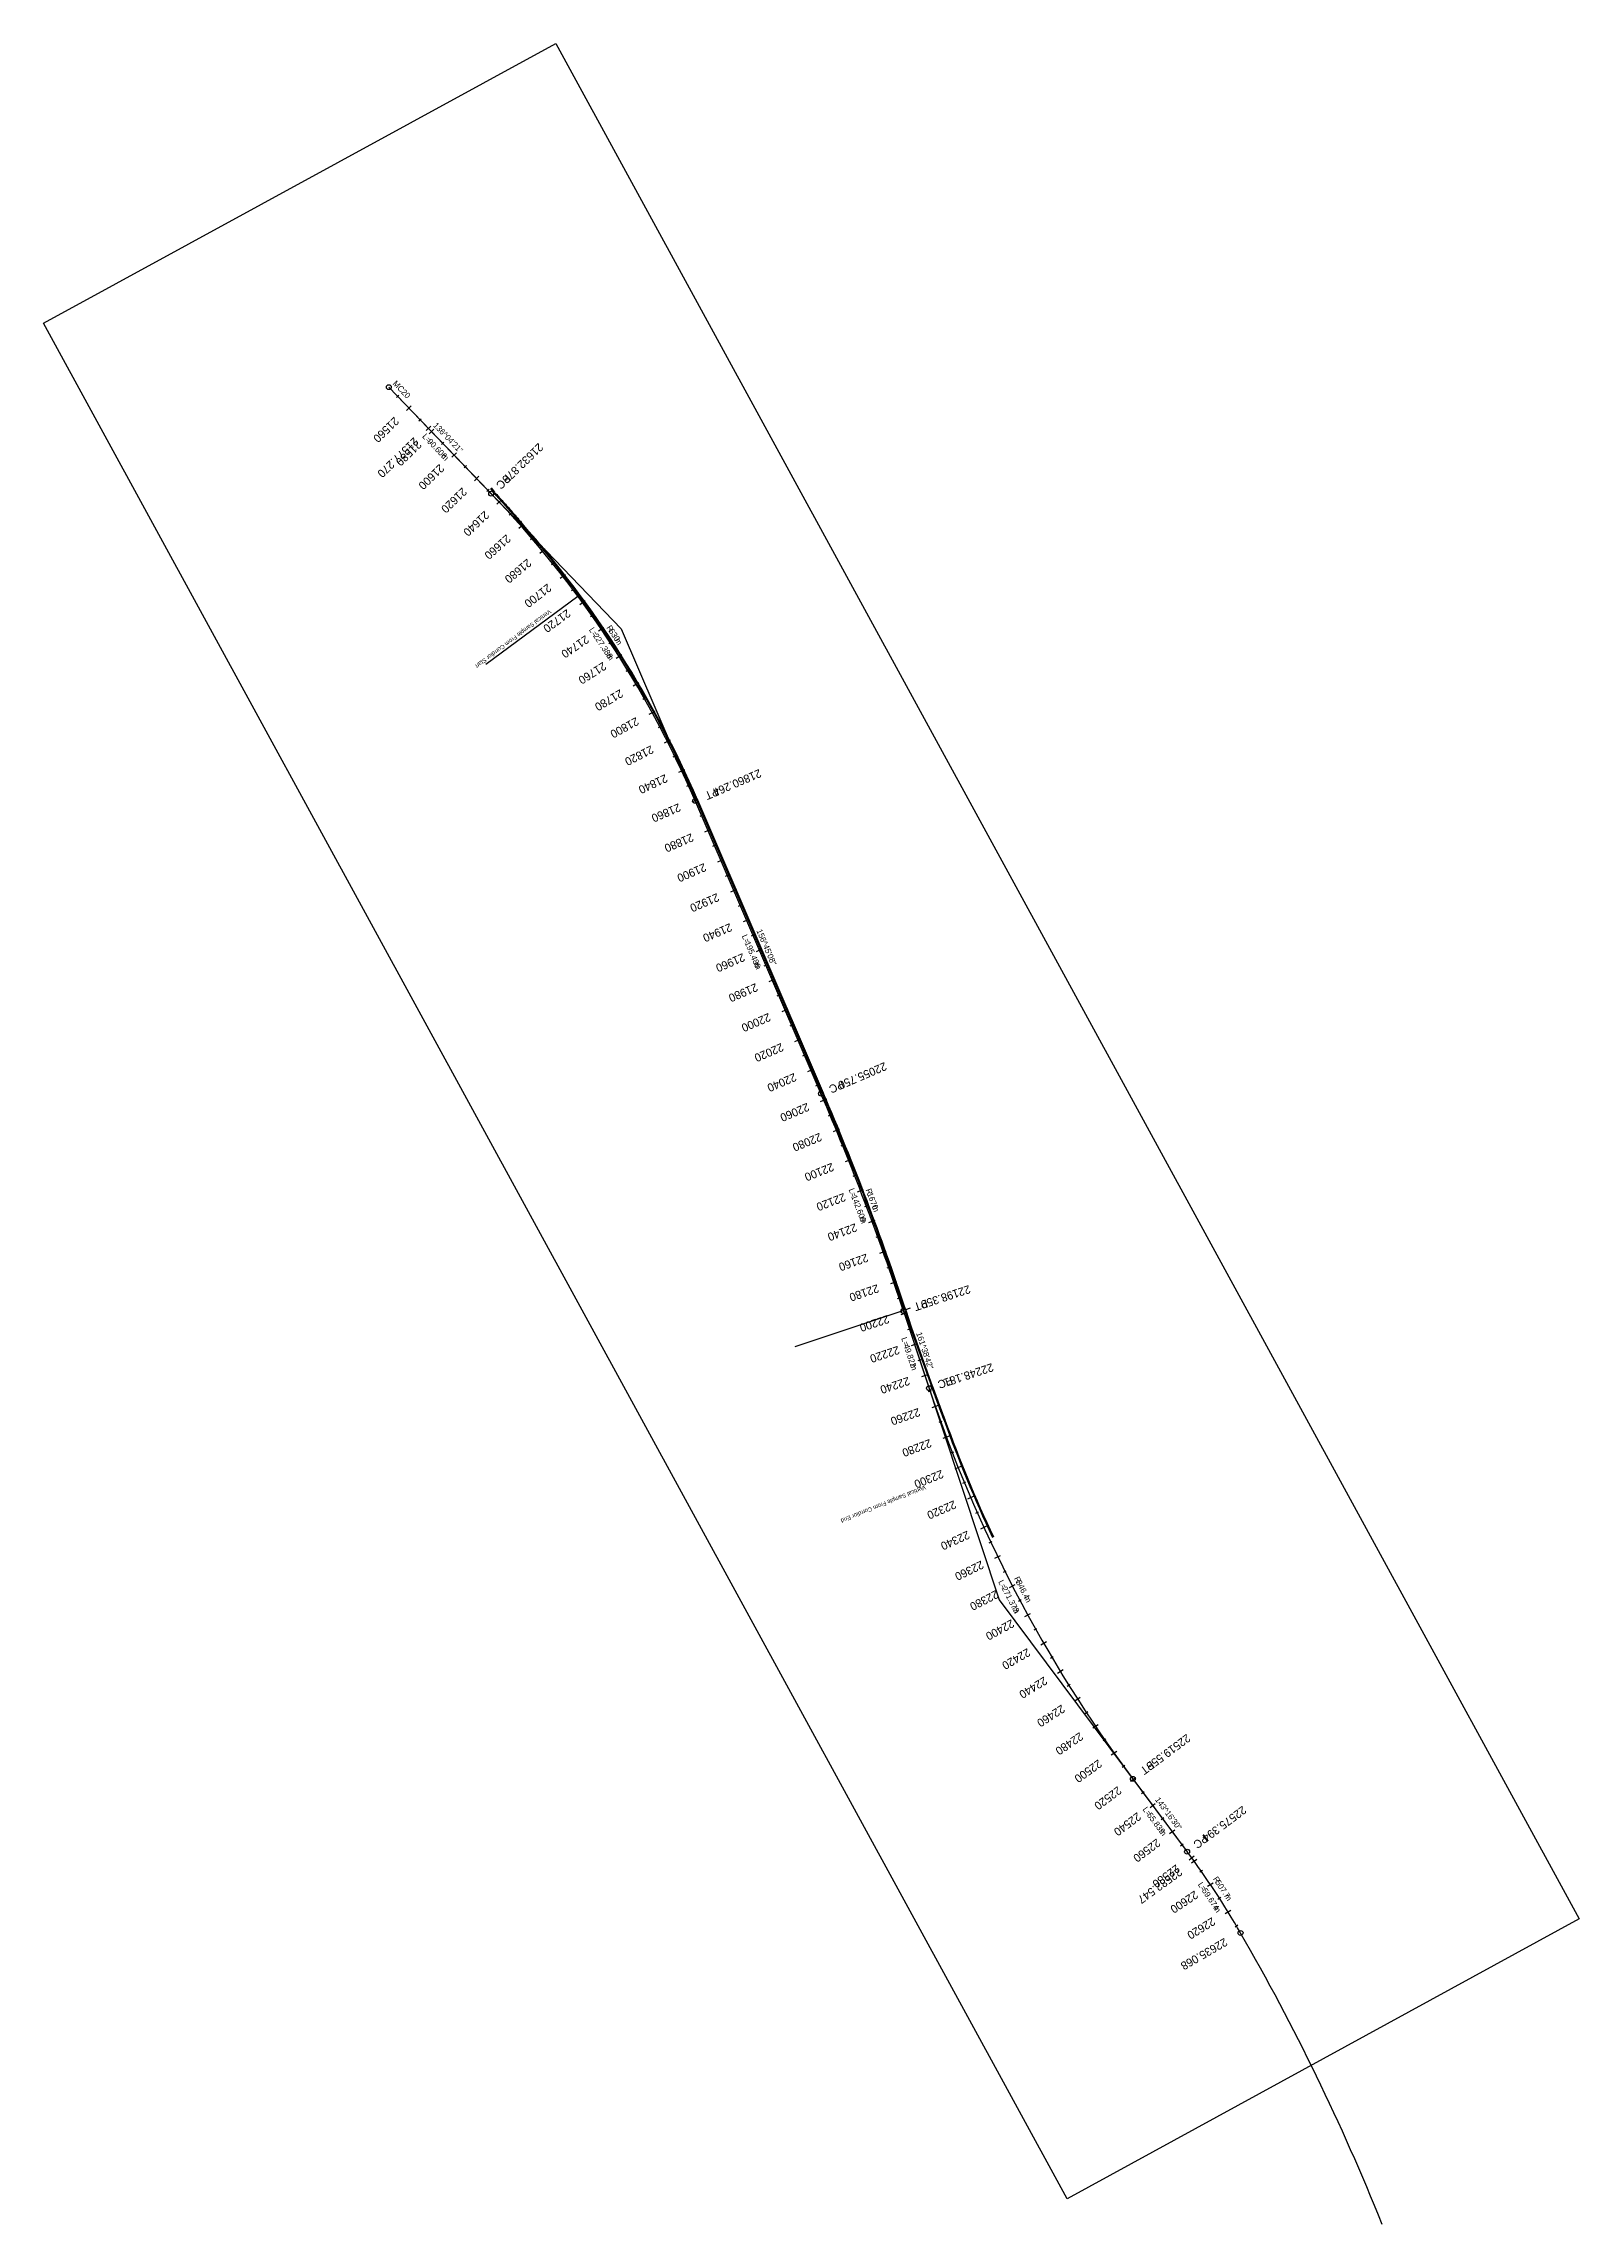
# Model space of a CAD drawing. Extents: x 268260 to 269203, y 5768857 to 5770194.
import ezdxf

# ---------------------------------------------------------------- set-up
doc = ezdxf.new("R2010")
doc.units = 0
for name, color, linetype in [('Default', 7, 'Continuous'), ('GEOM_HA_CONSTRUCTION', 7, 'Continuous'), ('GEOM_HA_ROAD', 7, 'Continuous'), ('GEOM_HA_ROAD_SYM_CH_MAJOR', 7, 'Continuous'), ('GEOM_HA_ROAD_SYM_CH_MINOR', 7, 'Continuous'), ('GEOM_HA_ROAD_SYM_TANGENT', 7, 'Continuous'), ('GEOM_HA_ROAD_TEXT_ALIGN_NAME', 7, 'Continuous'), ('GEOM_HA_ROAD_TEXT_CH_MAJOR', 7, 'Continuous'), ('GEOM_HA_ROAD_TEXT_CH_TANGENT', 7, 'Continuous'), ('GEOM_HA_ROAD_TEXT_LINE_BEARING', 7, 'Continuous'), ('GEOM_HA_ROAD_TEXT_LINE_LENGTH', 7, 'Continuous'), ('GEOM_HA_ROAD_TEXT_RADIUS', 7, 'Continuous'), ('GEOM_HA_ROAD_TEXT_RADIUS_LENGTH', 7, 'Continuous'), ('GEOM_VA_CONSTRUCTION', 7, 'Continuous'), ('GEOM_VA_ROAD', 7, 'Continuous')]:
    doc.layers.add(name, color=color, linetype=linetype)

msp = doc.modelspace()

# ---------------------------------------------------------------- linework, layer by layer
at = {"layer": 'Default'}
msp.add_lwpolyline([(268574.6, 5770194.4), (269202.5, 5769044.3), (268888.3, 5768872.7), (268260.4, 5770022.9)], close=True, dxfattribs=at)
at = {"layer": 'GEOM_HA_CONSTRUCTION'}
for p, q in [((268472.2, 5769983.7), (268614.8, 5769835.6)), ((268534.5, 5769921.6), (268536.5, 5769918.9)), ((268535, 5769922), (268537, 5769919.4)), ((268538.1, 5769918.2), (268538.1, 5769918.1)), ((268538.1, 5769918.1), (268538.1, 5769918.1)), ((268614.8, 5769835.6), (268765.5, 5769484.8)), ((268661, 5769730.4), (268738.1, 5769550.8)), ((268661.6, 5769730.6), (268738.7, 5769551)), ((268765.5, 5769484.8), (268846.7, 5769239.9)), ((268788.8, 5769417.4), (268792.1, 5769407.3)), ((268789.4, 5769417.6), (268792.7, 5769407.5)), ((268792.1, 5769407.3), (268805.2, 5769370.4)), ((268792.7, 5769407.5), (268805.8, 5769370.6)), ((268813.3, 5769350.4), (268813.3, 5769350.4)), ((268813.3, 5769350.4), (268813.3, 5769350.4)), ((268846.7, 5769239.9), (268961.9, 5769085.5))]:
    msp.add_line(p, q, dxfattribs=at)
for centre, radius, start, end in [((268081.3, 5769481.3), 630, 23.2476, 43.9276), ((268081.3, 5769481.3), 631.4, 43.7172, 43.8719), ((268081.3, 5769481.3), 632, 43.7172, 43.868), ((268081.3, 5769481.3), 630.9, 23.2476, 41.5345), ((268081.3, 5769481.3), 631.5, 23.2476, 41.534), ((267202.9, 5768891.2), 1670, 18.3549, 23.2476), ((267202.9, 5768891.2), 1670.9, 18.3549, 23.2476), ((267202.9, 5768891.2), 1671.5, 18.3549, 23.2476), ((269607, 5769636.4), 846.4, 198.3549, 216.7251), ((269607, 5769636.4), 844.2, 199.8147, 205.1009), ((269607, 5769636.4), 843.6, 199.8147, 205.1009), ((268555, 5768781.9), 507.7, 29.9906, 36.7251), ((267782.4, 5768336), 1399.7, 21.8494, 29.9906), ((267782.4, 5768336), 1399.7, 21.8494, 29.9906)]:
    msp.add_arc(centre, radius, start, end, dxfattribs=at)
for points, degree in [([(268537.6, 5769917.7), (268537.8, 5769917.5), (268538.3, 5769917), (268539.3, 5769915.9), (268540.1, 5769915.1), (268540.9, 5769914.2), (268541.7, 5769913.3), (268542.5, 5769912.4), (268543.3, 5769911.5), (268544.1, 5769910.6), (268544.9, 5769909.7), (268545.7, 5769908.8), (268546.5, 5769907.9), (268547.3, 5769907), (268548.1, 5769906.1), (268548.9, 5769905.2), (268549.6, 5769904.2), (268550.4, 5769903.3), (268551.2, 5769902.4), (268552, 5769901.5), (268552.9, 5769900.5), (268553.4, 5769899.9), (268553.6, 5769899.7)], 2), ([(268538.1, 5769918.1), (268538.3, 5769918), (268538.8, 5769917.4), (268539.8, 5769916.3), (268540.5, 5769915.5), (268541.4, 5769914.6), (268542.2, 5769913.7), (268543, 5769912.8), (268543.8, 5769911.9), (268544.6, 5769911), (268545.4, 5769910.1), (268546.2, 5769909.2), (268547, 5769908.3), (268547.8, 5769907.4), (268548.5, 5769906.5), (268549.3, 5769905.6), (268550.1, 5769904.7), (268550.9, 5769903.8), (268551.7, 5769902.8), (268552.4, 5769902), (268553.4, 5769900.9), (268553.9, 5769900.3), (268554, 5769900.1)], 3), ([(268805.2, 5769370.4), (268805.3, 5769370.2), (268805.5, 5769369.5), (268806, 5769368.3), (268806.3, 5769367.3), (268806.7, 5769366.3), (268807.1, 5769365.3), (268807.4, 5769364.3), (268807.8, 5769363.3), (268808.2, 5769362.3), (268808.5, 5769361.3), (268808.9, 5769360.3), (268809.3, 5769359.3), (268809.7, 5769358.2), (268810, 5769357.2), (268810.4, 5769356.2), (268810.8, 5769355.2), (268811.2, 5769354.2), (268811.6, 5769353.2), (268811.9, 5769352.2), (268812.4, 5769351), (268812.6, 5769350.4), (268812.7, 5769350.2)], 2), ([(268805.8, 5769370.6), (268805.9, 5769370.4), (268806.1, 5769369.7), (268806.6, 5769368.5), (268806.9, 5769367.6), (268807.3, 5769366.5), (268807.7, 5769365.5), (268808, 5769364.5), (268808.4, 5769363.5), (268808.8, 5769362.5), (268809.1, 5769361.5), (268809.5, 5769360.5), (268809.9, 5769359.5), (268810.3, 5769358.5), (268810.6, 5769357.5), (268811, 5769356.5), (268811.4, 5769355.4), (268811.8, 5769354.4), (268812.1, 5769353.4), (268812.5, 5769352.5), (268813, 5769351.3), (268813.2, 5769350.6), (268813.3, 5769350.4)], 2)]:
    msp.add_open_spline(points, degree=degree, dxfattribs=at)
at = {"layer": 'GEOM_HA_ROAD'}
for p, q in [((268472.2, 5769983.7), (268535, 5769918.4)), ((268660.1, 5769730), (268737.3, 5769550.4)), ((268787.9, 5769417.1), (268803.6, 5769369.8)), ((268928.6, 5769130.2), (268961.9, 5769085.5))]:
    msp.add_line(p, q, dxfattribs=at)
for centre, radius, start, end in [((268081.3, 5769481.3), 630, 23.2476, 43.9276), ((267202.9, 5768891.2), 1670, 18.3549, 23.2476), ((269607, 5769636.4), 846.4, 198.3549, 216.7251), ((268555, 5768781.9), 507.7, 29.9906, 36.7251)]:
    msp.add_arc(centre, radius, start, end, dxfattribs=at)
at = {"layer": 'GEOM_HA_ROAD_SYM_CH_MAJOR'}
for p, q in [((268483, 5769969.5), (268485.9, 5769972.3)), ((268495, 5769957.1), (268497.9, 5769959.8)), ((268496.9, 5769955.1), (268499.8, 5769957.9)), ((268510.8, 5769940.7), (268513.7, 5769943.5)), ((268524.7, 5769926.3), (268527.5, 5769929.1)), ((268538.5, 5769911.9), (268541.4, 5769914.6)), ((268551.9, 5769897.2), (268554.9, 5769899.8)), ((268564.9, 5769882), (268568, 5769884.6)), ((268577.4, 5769866.5), (268580.5, 5769868.9)), ((268589.3, 5769850.5), (268592.6, 5769852.9)), ((268600.8, 5769834.2), (268604.1, 5769836.4)), ((268611.7, 5769817.5), (268615.1, 5769819.7)), ((268622.1, 5769800.5), (268625.6, 5769802.6)), ((268632, 5769783.2), (268635.5, 5769785.1)), ((268641.3, 5769765.6), (268644.9, 5769767.4)), ((268650, 5769747.7), (268653.7, 5769749.3)), ((268658.2, 5769729.5), (268661.9, 5769731)), ((268666.1, 5769711.1), (268669.8, 5769712.7)), ((268674, 5769692.7), (268677.7, 5769694.3)), ((268681.9, 5769674.3), (268685.6, 5769675.9)), ((268689.8, 5769656), (268693.4, 5769657.5)), ((268697.7, 5769637.6), (268701.3, 5769639.2)), ((268705.6, 5769619.2), (268709.2, 5769620.8)), ((268713.5, 5769600.8), (268717.1, 5769602.4)), ((268721.3, 5769582.5), (268725, 5769584)), ((268729.2, 5769564.1), (268732.9, 5769565.7)), ((268737.1, 5769545.7), (268740.8, 5769547.3)), ((268744.9, 5769527.3), (268748.6, 5769528.8)), ((268752.4, 5769508.8), (268756.1, 5769510.3)), ((268759.6, 5769490.2), (268763.4, 5769491.6)), ((268766.7, 5769471.5), (268770.5, 5769472.9)), ((268773.5, 5769452.7), (268777.3, 5769454.1)), ((268780.2, 5769433.9), (268783.9, 5769435.2)), ((268786.5, 5769414.9), (268790.3, 5769416.2)), ((268792.8, 5769396), (268796.6, 5769397.2)), ((268799.1, 5769377), (268802.9, 5769378.2)), ((268805.5, 5769358), (268809.3, 5769359.3)), ((268812.3, 5769339.1), (268816.1, 5769340.5)), ((268819.6, 5769320.4), (268823.3, 5769321.9)), ((268827.3, 5769301.9), (268830.9, 5769303.5)), ((268835.4, 5769283.6), (268839, 5769285.3)), ((268843.9, 5769265.5), (268847.5, 5769267.2)), ((268852.9, 5769247.5), (268856.5, 5769249.4)), ((268862.3, 5769229.8), (268865.8, 5769231.7)), ((268872.1, 5769212.4), (268875.6, 5769214.4)), ((268882.3, 5769195.1), (268885.8, 5769197.2)), ((268893, 5769178.1), (268896.3, 5769180.3)), ((268904, 5769161.4), (268907.3, 5769163.6)), ((268915.4, 5769144.9), (268918.7, 5769147.2)), ((268927.2, 5769128.7), (268930.4, 5769131.1)), ((268939.2, 5769112.7), (268942.4, 5769115.1)), ((268951.1, 5769096.6), (268954.3, 5769099)), ((268963.1, 5769080.6), (268966.3, 5769083)), ((268964.6, 5769078.6), (268967.8, 5769080.9)), ((268974.5, 5769064.3), (268977.8, 5769066.5)), ((268985.3, 5769047.6), (268988.7, 5769049.7))]:
    msp.add_line(p, q, dxfattribs=at)
at = {"layer": 'GEOM_HA_ROAD_SYM_CH_MINOR'}
for p, q in [((268476.8, 5769977.4), (268478.3, 5769978.8)), ((268490.7, 5769963), (268492.1, 5769964.4)), ((268504.6, 5769948.6), (268506, 5769950)), ((268518.4, 5769934.2), (268519.9, 5769935.6)), ((268532.3, 5769919.8), (268533.8, 5769921.2)), ((268546, 5769905.2), (268547.5, 5769906.6)), ((268559.2, 5769890.3), (268560.7, 5769891.6)), ((268572, 5769874.9), (268573.5, 5769876.2)), ((268584.2, 5769859.1), (268585.8, 5769860.3)), ((268595.9, 5769843), (268597.6, 5769844.1)), ((268607.2, 5769826.5), (268608.8, 5769827.6)), ((268617.8, 5769809.6), (268619.6, 5769810.6)), ((268628, 5769792.4), (268629.7, 5769793.4)), ((268637.6, 5769774.9), (268639.4, 5769775.8)), ((268646.6, 5769757.1), (268648.4, 5769758)), ((268655.1, 5769739), (268656.9, 5769739.8)), ((268663.1, 5769720.7), (268664.9, 5769721.5)), ((268671, 5769702.3), (268672.8, 5769703.1)), ((268678.8, 5769683.9), (268680.7, 5769684.7)), ((268686.7, 5769665.5), (268688.6, 5769666.3)), ((268694.6, 5769647.2), (268696.5, 5769648)), ((268702.5, 5769628.8), (268704.4, 5769629.6)), ((268710.4, 5769610.4), (268712.3, 5769611.2)), ((268718.3, 5769592), (268720.2, 5769592.8)), ((268726.2, 5769573.7), (268728.1, 5769574.5)), ((268734.1, 5769555.3), (268735.9, 5769556.1)), ((268741.9, 5769536.9), (268743.8, 5769537.7)), ((268749.6, 5769518.4), (268751.4, 5769519.2)), ((268757, 5769499.8), (268758.8, 5769500.6)), ((268764.1, 5769481.2), (268766, 5769481.9)), ((268771.1, 5769462.5), (268773, 5769463.1)), ((268777.8, 5769443.6), (268779.7, 5769444.3)), ((268784.3, 5769424.7), (268786.2, 5769425.4)), ((268790.6, 5769405.8), (268792.5, 5769406.4)), ((268796.9, 5769386.8), (268798.8, 5769387.4)), ((268803.2, 5769367.8), (268805.1, 5769368.4)), ((268809.8, 5769348.9), (268811.7, 5769349.6)), ((268816.8, 5769330.1), (268818.7, 5769330.8)), ((268824.3, 5769311.5), (268826.1, 5769312.3)), ((268832.2, 5769293.1), (268834, 5769294)), ((268840.5, 5769274.9), (268842.3, 5769275.8)), ((268849.3, 5769256.9), (268851, 5769257.8)), ((268858.4, 5769239.1), (268860.2, 5769240.1)), ((268868, 5769221.6), (268869.8, 5769222.5)), ((268878, 5769204.2), (268879.8, 5769205.2)), ((268888.4, 5769187.1), (268890.1, 5769188.2)), ((268899.3, 5769170.3), (268900.9, 5769171.4)), ((268910.5, 5769153.7), (268912.1, 5769154.8)), ((268922.1, 5769137.3), (268923.7, 5769138.5)), ((268934, 5769121.3), (268935.6, 5769122.5)), ((268946, 5769105.2), (268947.6, 5769106.4)), ((268957.9, 5769089.2), (268959.5, 5769090.4)), ((268969.7, 5769073.1), (268971.3, 5769074.2)), ((268980.8, 5769056.5), (268982.5, 5769057.6)), ((268991.3, 5769039.5), (268993, 5769040.6))]:
    msp.add_line(p, q, dxfattribs=at)
at = {"layer": 'GEOM_HA_ROAD_SYM_TANGENT'}
for centre in [(268472.2, 5769983.7), (268535, 5769918.4), (268660.1, 5769730), (268737.3, 5769550.4), (268787.9, 5769417.1), (268803.6, 5769369.8), (268928.6, 5769130.2), (268961.9, 5769085.5), (268994.7, 5769035.7)]:
    msp.add_circle(centre, 1.5, dxfattribs=at)
at = {"layer": 'GEOM_VA_CONSTRUCTION'}
for p, q in [((268531.8, 5769813.9), (268588.1, 5769855.5)), ((268721.4, 5769395.4), (268787.8, 5769417.5))]:
    msp.add_line(p, q, dxfattribs=at)
at = {"layer": 'GEOM_VA_ROAD'}
msp.add_line((268789.3, 5769418), (268792.3, 5769419.1), dxfattribs=at)

# ---------------------------------------------------------------- texts
at = {"layer": 'GEOM_HA_ROAD_TEXT_ALIGN_NAME'}
msp.add_text('MC20', height=3.6, rotation=313.9276, dxfattribs=at).set_placement((268474.3, 5769985.7))
at = {"layer": 'GEOM_HA_ROAD_TEXT_CH_MAJOR'}
for s, rotation, p in [('21560', 223.9276, (268475.5, 5769965.8)), ('21577.270', 223.9276, (268487.5, 5769953.3)), ('21580', 223.9276, (268489.4, 5769951.4)), ('21600', 223.9276, (268503.3, 5769936.9)), ('21620', 223.9276, (268517.2, 5769922.5)), ('21640', 223.2797, (268530.9, 5769908.2)), ('21660', 221.4608, (268544.3, 5769893.7)), ('21680', 219.6419, (268557.1, 5769878.8)), ('21700', 217.823, (268569.5, 5769863.5)), ('21720', 216.0041, (268581.4, 5769847.8)), ('21740', 214.1852, (268592.8, 5769831.8)), ('21760', 212.3663, (268603.6, 5769815.4)), ('21780', 210.5473, (268614, 5769798.6)), ('21800', 208.7284, (268623.8, 5769781.5)), ('21820', 206.9095, (268633, 5769764.2)), ('21840', 205.0906, (268641.7, 5769746.5)), ('21860', 203.2717, (268649.9, 5769728.6)), ('21880', 203.2476, (268657.8, 5769710.2)), ('21900', 203.2476, (268665.6, 5769691.9)), ('21920', 203.2476, (268673.5, 5769673.5)), ('21940', 203.2476, (268681.4, 5769655.1)), ('21960', 203.2476, (268689.3, 5769636.7)), ('21980', 203.2476, (268697.2, 5769618.3)), ('22000', 203.2476, (268705.1, 5769600)), ('22020', 203.2476, (268713, 5769581.6)), ('22040', 203.2476, (268720.9, 5769563.2)), ('22060', 203.1018, (268728.8, 5769544.9)), ('22080', 202.4157, (268736.5, 5769526.5)), ('22100', 201.7295, (268744, 5769508.1)), ('22120', 201.0433, (268751.3, 5769489.6)), ('22140', 200.3571, (268758.3, 5769471)), ('22160', 199.671, (268765.2, 5769452.4)), ('22180', 198.9848, (268771.8, 5769433.6)), ('22200', 198.3549, (268778.2, 5769414.8)), ('22220', 198.3549, (268784.5, 5769395.8)), ('22240', 198.3549, (268790.8, 5769376.8)), ('22260', 199.155, (268797.1, 5769357.7)), ('22280', 200.5088, (268804, 5769338.7)), ('22300', 201.8627, (268811.2, 5769319.8)), ('22320', 203.2166, (268818.9, 5769301.1)), ('22340', 204.5704, (268827.1, 5769282.5)), ('22360', 205.9243, (268835.6, 5769264.2)), ('22380', 207.2782, (268844.6, 5769246.1)), ('22400', 208.6321, (268854.1, 5769228.2)), ('22420', 209.9859, (268863.9, 5769210.5)), ('22440', 211.3398, (268874.2, 5769193.1)), ('22460', 212.6937, (268884.9, 5769175.9)), ('22480', 214.0475, (268896, 5769159)), ('22500', 215.4014, (268907.4, 5769142.3)), ('22520', 216.7251, (268919.3, 5769125.9)), ('22540', 216.7251, (268931.3, 5769109.9)), ('22560', 216.7251, (268943.2, 5769093.8)), ('22582.547', 215.9179, (268956.6, 5769075.9)), ('22580', 216.2053, (268955.1, 5769077.9)), ('22600', 213.9482, (268966.5, 5769061.9)), ('22620', 211.6912, (268977.2, 5769045.5)), ('22635.068', 209.9906, (268984.8, 5769032.8))]:
    msp.add_text(s, height=5, rotation=rotation, dxfattribs=at).set_placement(p)
at = {"layer": 'GEOM_HA_ROAD_TEXT_CH_TANGENT'}
for s, rotation, p in [('21632.876', 223.9276, (268564, 5769949.8)), ('PC', 223.9276, (268544.2, 5769930.7)), ('21860.264', 203.2476, (268699.4, 5769749.6)), ('PT', 203.2476, (268673.4, 5769738.4)), ('22055.750', 203.2476, (268776.3, 5769569.9)), ('PC', 203.2476, (268750.2, 5769558.7)), ('22198.359', 198.3549, (268828, 5769433.1)), ('PT', 198.3549, (268801.9, 5769424.4)), ('PC', 198.3549, (268817.2, 5769377)), ('22248.181', 198.3549, (268842.1, 5769385.2)), ('22519.555', 216.7251, (268961.6, 5769158)), ('PT', 216.7251, (268939.5, 5769141.5)), ('22575.394', 216.7251, (268995.9, 5769113.9)), ('PC', 216.7251, (268972.6, 5769096.6))]:
    msp.add_text(s, height=5, rotation=rotation, dxfattribs=at).set_placement(p)
at = {"layer": 'GEOM_HA_ROAD_TEXT_LINE_BEARING'}
for s, rotation, p in [('136^04\'21"', 313.9276, (268499.1, 5769960)), ('156^45\'08"', 293.2476, (268697.6, 5769650.4)), ('161^38\'42"', 288.3549, (268795.6, 5769403.5)), ('143^16\'30"', 306.7251, (268942, 5769117.3))]:
    msp.add_text(s, height=3.6, rotation=rotation, dxfattribs=at).set_placement(p)
at = {"layer": 'GEOM_HA_ROAD_TEXT_LINE_LENGTH'}
for s, rotation, p in [('L=', 313.9276, (268492.4, 5769953.2)), ('90.606', 313.9276, (268495.5, 5769950)), ('m', 313.9276, (268504, 5769941.1)), ('L=', 293.2476, (268688.6, 5769647.1)), ('195.486', 293.2476, (268690.4, 5769642.9)), ('m', 293.2476, (268696, 5769629.9)), ('L=', 288.3549, (268786.5, 5769400.4)), ('49.822', 288.3549, (268787.9, 5769396.1)), ('m', 288.3549, (268791.9, 5769384.2)), ('L=', 306.7251, (268934.4, 5769111.4)), ('55.839', 306.7251, (268937.1, 5769107.8)), ('m', 306.7251, (268944.4, 5769098))]:
    msp.add_text(s, height=3.6, rotation=rotation, dxfattribs=at).set_placement(p)
at = {"layer": 'GEOM_HA_ROAD_TEXT_RADIUS'}
for s, rotation, p in [('R', 303.5876, (268605.5, 5769836.2)), ('630', 303.5876, (268606.9, 5769834.1)), ('m', 303.5876, (268610.6, 5769828.5)), ('R', 290.8013, (268764.6, 5769491.4)), ('1670', 290.8013, (268765.5, 5769489)), ('m', 290.8013, (268768.4, 5769481.2)), ('R', 297.54, (268855.6, 5769253.1)), ('846.4', 297.54, (268856.8, 5769250.8)), ('m', 297.54, (268861.7, 5769241.5)), ('R', 303.3579, (268977.6, 5769068.8)), ('507.7', 303.3579, (268979, 5769066.6)), ('m', 303.3579, (268984.5, 5769058.3))]:
    msp.add_text(s, height=3.6, rotation=rotation, dxfattribs=at).set_placement(p)
at = {"layer": 'GEOM_HA_ROAD_TEXT_RADIUS_LENGTH'}
for s, rotation, p in [('L=', 303.5876, (268594.8, 5769834.9)), ('227.388', 303.5876, (268597.3, 5769831.2)), ('m', 303.5876, (268605.3, 5769819.1)), ('L=', 290.8013, (268754.2, 5769491.6)), ('142.609', 290.8013, (268755.8, 5769487.4)), ('m', 290.8013, (268760.8, 5769474.1)), ('L=', 297.54, (268845.9, 5769251)), ('271.373', 297.54, (268848, 5769247)), ('m', 297.54, (268854.4, 5769234.7)), ('L=', 303.3579, (268968.3, 5769065.4)), ('59.674', 303.3579, (268970.8, 5769061.6)), ('m', 303.3579, (268977.7, 5769051.1))]:
    msp.add_text(s, height=3.6, rotation=rotation, dxfattribs=at).set_placement(p)
at = {"layer": 'GEOM_VA_CONSTRUCTION'}
for s, rotation, p in [('Vertical Sample From Corrdior Start', 216.8014, (268570.6, 5769847.5)), ('Vertical Sample From Corrdior End', 201.8334, (268801, 5769310.3))]:
    msp.add_text(s, height=2.6, rotation=rotation, dxfattribs=at).set_placement(p)

doc.saveas('drawing.dxf')
